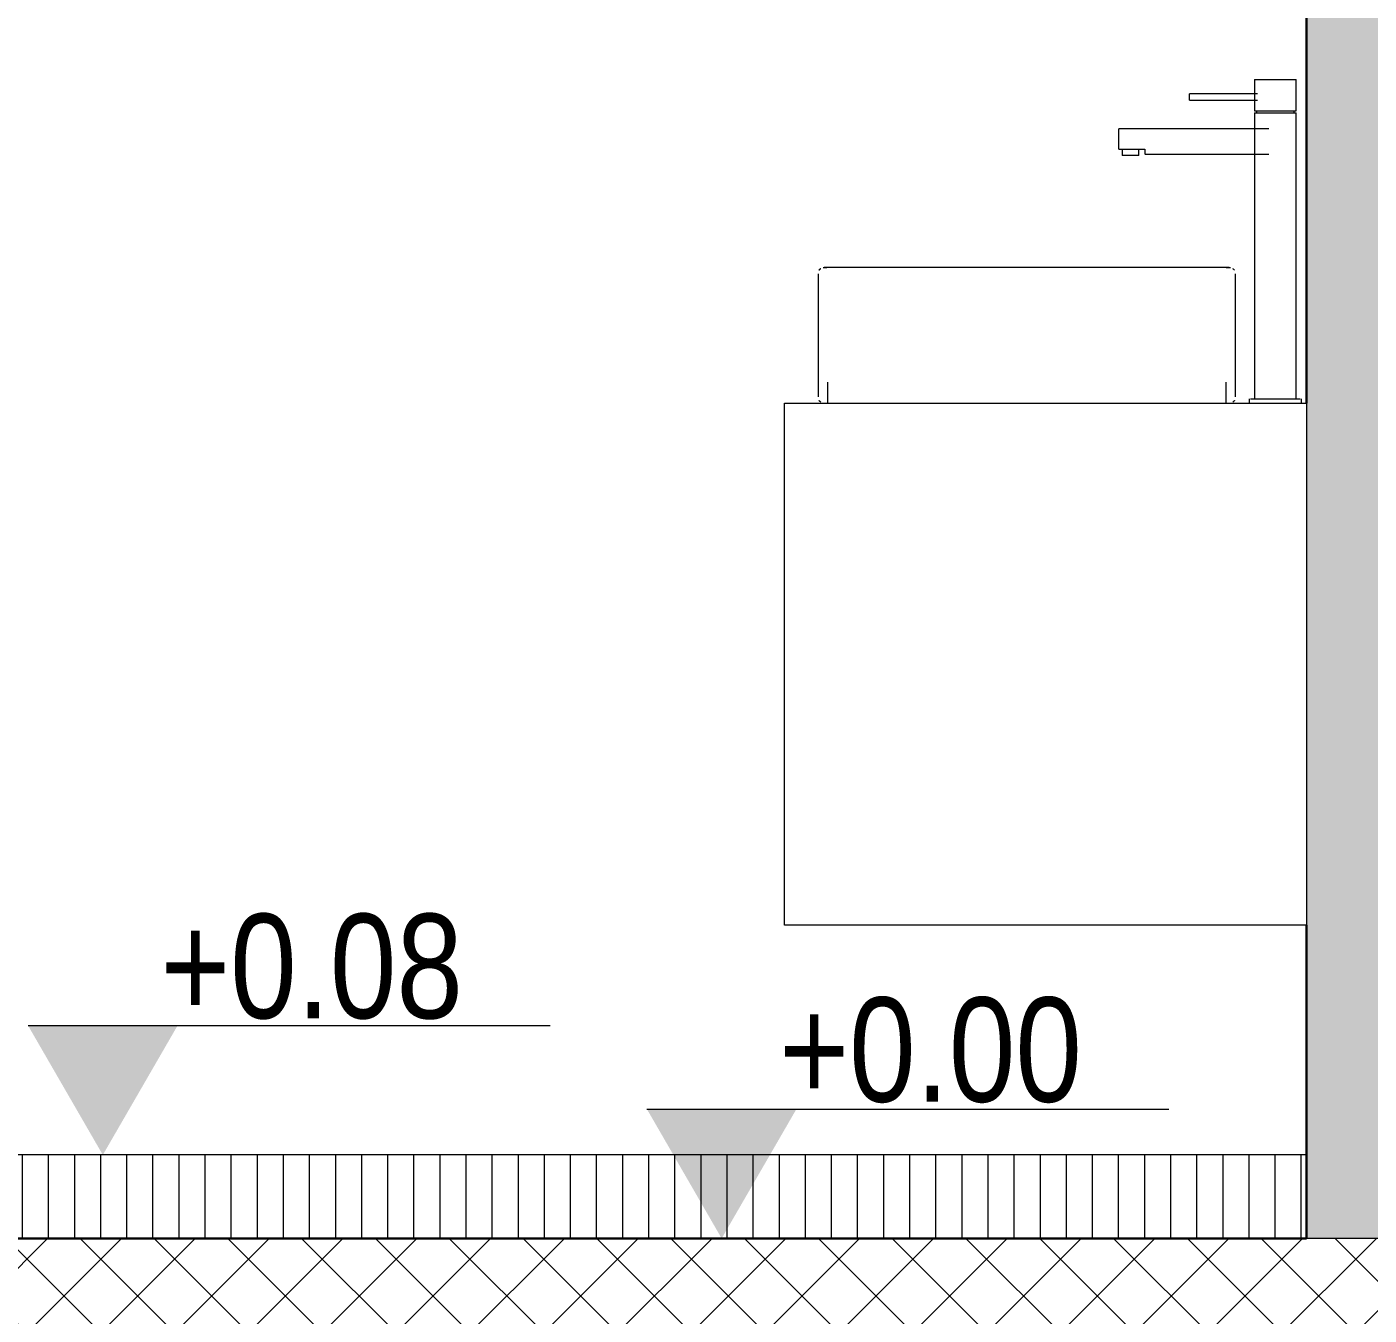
# Model space of a CAD drawing. Header units: centimetres. Extents: x 0 to 25250, y 0 to 2250.
# Drawn here: x 16473.5 to 16602.1, y 1398.1 to 1521.5 of the extents above; entities that cross this region are included whole.
import ezdxf

# ---------------------------------------------------------------- set-up
doc = ezdxf.new("R2010")
doc.units = ezdxf.units.CM
doc.linetypes.add('22-View-1$0$Dash', pattern=[31.75, 15.875, -15.875])
for name, color, linetype, lineweight in [('A-ANNO-NOTE', 7, 'Continuous', 9), ('A-FLOR-FNSH', 7, 'Continuous', 9), ('A-FLOR-LEVL', 7, 'Continuous', 9), ('A-FLOR-MCUT', 7, 'Continuous', 9), ('A-FLOR-PATT', 7, 'Continuous', 9), ('A-WALL', 7, 'Continuous', 9), ('A-WALL-PATT', 7, 'Continuous', 9), ('G-ANNO-DIMS', 7, 'Continuous', 9), ('I-FURN', 7, 'Continuous', 9)]:
    doc.layers.add(name, color=color, linetype=linetype, lineweight=lineweight)
doc.styles.add('22-View-1$0$Arial Narrow', font='ARIALN.TTF', dxfattribs={"height": 10})

# ---------------------------------------------------------------- blocks, each defined once
blk = doc.blocks.new('ШКАФ_баня - ШКАФ_баня-2331758-5-5')
at = {"layer": 'I-FURN', "color": 253, "true_color": 0xaaaaaa}
for p, q in [((-471.14, 111.01), (-471.14, 108.01)), ((-471.14, 111.01), (-469.14, 111.01)), ((-469.14, 111.01), (-467.14, 111.01)), ((-467.14, 108.01), (-467.14, 111.01)), ((-470.85, 109.63), (-477.35, 109.63)), ((-477.35, 109.33), (-477.35, 109.63)), ((-477.35, 109.03), (-477.35, 109.33)), ((-477.35, 109.03), (-470.85, 109.03)), ((-471.14, 108.01), (-469.14, 108.01)), ((-471.14, 107.81), (-471.14, 80.41)), ((-471.14, 107.81), (-469.14, 107.81)), ((-470.94, 108.01), (-470.94, 107.81)), ((-469.14, 108.01), (-467.14, 108.01)), ((-469.14, 107.81), (-467.14, 107.81)), ((-467.34, 107.81), (-467.34, 108.01)), ((-467.14, 80.41), (-467.14, 107.81)), ((-469.76, 106.27), (-484.14, 106.27)), ((-484.14, 105.07), (-484.14, 106.27)), ((-484.14, 104.33), (-484.14, 105.07)), ((-484.14, 104.33), (-481.64, 104.33)), ((-483.82, 104.33), (-483.82, 103.72)), ((-482.22, 103.72), (-482.22, 104.33)), ((-481.64, 104.33), (-481.64, 103.88)), ((-483.02, 103.72), (-483.82, 103.72)), ((-482.22, 103.72), (-483.02, 103.72)), ((-481.64, 103.87), (-469.76, 103.87)), ((-512.94, 92.4), (-512.94, 80.6)), ((-472.94, 80.6), (-472.94, 92.4)), ((-512.04, 82.01), (-512.04, 80.01)), ((-473.84, 80.01), (-473.84, 82.01)), ((-516.14, 80.01), (-466.14, 80.01)), ((-516.14, 30.01), (-516.14, 80.01)), ((-512.44, 80.01), (-512.46, 80.01)), ((-471.64, 80.41), (-471.64, 80.01)), ((-471.52, 80.41), (-469.14, 80.41)), ((-469.14, 80.41), (-466.77, 80.41)), ((-466.64, 80.01), (-466.64, 80.41)), ((-466.14, 80.01), (-466.14, 30.01)), ((-466.14, 30.01), (-516.14, 30.01))]:
    blk.add_line(p, q, dxfattribs=at)
at = {"layer": 'I-FURN', "color": 253, "true_color": 0xaaaaaa, "flags": 128}
for points in [[(-512.84, 92.74), (-512.82, 92.76), (-512.81, 92.78), (-512.79, 92.8), (-512.78, 92.81), (-512.76, 92.83), (-512.74, 92.85), (-512.73, 92.86), (-512.71, 92.88), (-512.69, 92.89), (-512.67, 92.9)], [(-512.45, 92.99), (-512.42, 92.99), (-512.4, 93), (-512.37, 93), (-512.35, 93), (-512.34, 93)], [(-473.54, 93), (-473.56, 93), (-473.61, 93), (-473.68, 93), (-473.79, 93), (-473.93, 93), (-474.1, 93), (-474.3, 93), (-474.53, 93), (-474.79, 93), (-475.07, 93), (-475.39, 93), (-475.74, 93), (-476.11, 93), (-476.51, 93), (-476.93, 93), (-477.38, 93), (-477.86, 93), (-478.36, 93), (-478.88, 93), (-479.43, 93), (-479.99, 93), (-480.58, 93), (-481.19, 93), (-481.82, 93), (-482.46, 93), (-483.12, 93), (-483.8, 93), (-484.49, 93), (-485.2, 93), (-485.91, 93), (-486.64, 93), (-487.38, 93), (-488.13, 93), (-488.88, 93), (-489.65, 93), (-490.41, 93), (-491.18, 93), (-491.96, 93), (-492.73, 93), (-493.51, 93), (-494.28, 93), (-495.06, 93), (-495.83, 93), (-496.59, 93), (-497.35, 93), (-498.1, 93), (-498.85, 93), (-499.58, 93), (-500.3, 93), (-501.02, 93), (-501.72, 93), (-502.4, 93), (-503.07, 93), (-503.72, 93), (-504.36, 93), (-504.98, 93), (-505.58, 93), (-506.16, 93), (-506.71, 93), (-507.25, 93), (-507.76, 93), (-508.25, 93), (-508.71, 93), (-509.15, 93), (-509.57, 93), (-509.95, 93), (-510.31, 93), (-510.64, 93), (-510.95, 93), (-511.22, 93), (-511.47, 93), (-511.68, 93), (-511.87, 93), (-512.02, 93), (-512.15, 93), (-512.24, 93), (-512.31, 93), (-512.34, 93), (-512.34, 93)], [(-512.34, 93), (-512.33, 93), (-512.28, 93), (-512.2, 93), (-512.1, 93)], [(-473.83, 93), (-473.74, 93), (-473.64, 93), (-473.58, 93), (-473.55, 93), (-473.54, 93)], [(-473.54, 93), (-473.52, 93), (-473.5, 93), (-473.47, 93), (-473.45, 92.99), (-473.42, 92.99)], [(-473.2, 92.9), (-473.19, 92.88), (-473.17, 92.87), (-473.15, 92.85), (-473.13, 92.83), (-473.11, 92.82), (-473.1, 92.8), (-473.08, 92.78), (-473.07, 92.76), (-473.05, 92.74)], [(-512.68, 80.1), (-512.7, 80.12), (-512.72, 80.13), (-512.74, 80.15), (-512.76, 80.17), (-512.77, 80.18), (-512.79, 80.2), (-512.81, 80.22), (-512.82, 80.24), (-512.83, 80.26)], [(-473.05, 80.26), (-473.06, 80.24), (-473.08, 80.22), (-473.09, 80.2), (-473.11, 80.19), (-473.13, 80.17), (-473.14, 80.15), (-473.16, 80.14), (-473.18, 80.12), (-473.2, 80.11), (-473.22, 80.1)]]:
    blk.add_lwpolyline(points, dxfattribs=at)
blk = doc.blocks.new('Spot Elevations - ELEVATION_PROJECT-150941-5-5')
at = {"layer": 'A-ANNO-NOTE'}
blk.add_hatch(color=256, dxfattribs=at).paths.add_polyline_path([(-1179.05, 312.39), (-1164.73, 312.39), (-1171.89, 300)])
blk.add_line((-1179.05, 312.39), (-1129.05, 312.39), dxfattribs=at)

msp = doc.modelspace()

# ---------------------------------------------------------------- hatches: boundary and pattern name
at = {"layer": 'A-FLOR-PATT', "true_color": 0x787878}
h = msp.add_hatch(dxfattribs=at)
h.set_pattern_fill('FP1_4', color=8, style=0, pattern_type=2)
h.set_pattern_definition([(270, (16058.1043, 1413.4686), (2.5, 2e-16), [])])
h.paths.add_polyline_path([(16378.1, 1405.47), (16596.1, 1405.47), (16596.1, 1413.47), (16399.35, 1413.47), (16399.35, 1406.32), (16399.43, 1406.32), (16399.43, 1406.02), (16394.59, 1406.07), (16394.59, 1409.07), (16394.85, 1409.07), (16394.85, 1413.47), (16378.1, 1413.47)])
h.paths.add_polyline_path([(16798.6, 1405.47), (16813.1, 1405.47), (16813.1, 1413.47), (16608.1, 1413.47), (16608.1, 1405.47), (16791.28, 1405.47)])
at = {"layer": 'A-FLOR-PATT'}
h = msp.add_hatch(dxfattribs=at)
h.set_pattern_fill('FP1_8', color=256, style=0, pattern_type=2)
h.set_pattern_definition([(45, (15996.2383, 1739.3646), (-3.535534, 3.535534), []), (135, (15996.2383, 1739.3646), (-3.535534, -3.535534), [])])
h.paths.add_polyline_path([(16388.1, 1395.47), (16838.1, 1395.47), (16838.1, 1405.47), (16364.98, 1405.47), (16364.98, 1395.47), (16378.1, 1395.47)])
at = {"layer": 'A-WALL-PATT', "lineweight": 5, "true_color": 0x808080}
msp.add_hatch(color=8, dxfattribs=at).paths.add_polyline_path([(16599.09, 1405.47), (16608.1, 1405.47), (16608.1, 1687.47), (16596.1, 1687.47), (16596.1, 1405.47)])

# ---------------------------------------------------------------- linework, layer by layer
at = {"layer": 'A-FLOR-FNSH'}
msp.add_line((16596.1, 1413.47), (16399.35, 1413.47), dxfattribs=at)
at = {"layer": 'A-FLOR-FNSH', "lineweight": 30}
for p, q in [((16596.1, 1405.47), (16596.1, 1413.47)), ((16378.1, 1405.47), (16596.1, 1405.47))]:
    msp.add_line(p, q, dxfattribs=at)
at = {"layer": 'A-FLOR-LEVL', "linetype": '22-View-1$0$Dash'}
msp.add_line((15180.69, 1405.47), (17044.79, 1405.47), dxfattribs=at)
at = {"layer": 'A-FLOR-MCUT'}
msp.add_line((16608.1, 1405.47), (16596.1, 1405.47), dxfattribs=at)
at = {"layer": 'A-WALL', "lineweight": 30}
for p, q in [((16596.1, 1656.47), (16596.1, 1485.48)), ((16596.1, 1435.48), (16596.1, 1413.47))]:
    msp.add_line(p, q, dxfattribs=at)

# ---------------------------------------------------------------- block references
at = {"layer": 'G-ANNO-DIMS'}
for p in [(17652.69, 1113.47), (17711.97, 1105.47)]:
    msp.add_blockref('Spot Elevations - ELEVATION_PROJECT-150941-5-5', p, dxfattribs=at)
at = {"layer": 'I-FURN', "color": 253, "true_color": 0xaaaaaa}
msp.add_blockref('ШКАФ_баня - ШКАФ_баня-2331758-5-5', (17062.25, 1405.47), dxfattribs=at)

# ---------------------------------------------------------------- texts
at = {"layer": 'G-ANNO-DIMS', "char_height": 10, "width": 34.7536, "attachment_point": 1, "line_spacing_factor": 0.974696, "style": '22-View-1$0$Arial Narrow'}
for s, insert in [('+0.08', (16486.31, 1436.56)), ('+0.00', (16545.6, 1428.56))]:
    msp.add_mtext(s, dxfattribs=dict(at, insert=insert))

doc.saveas('drawing.dxf')
